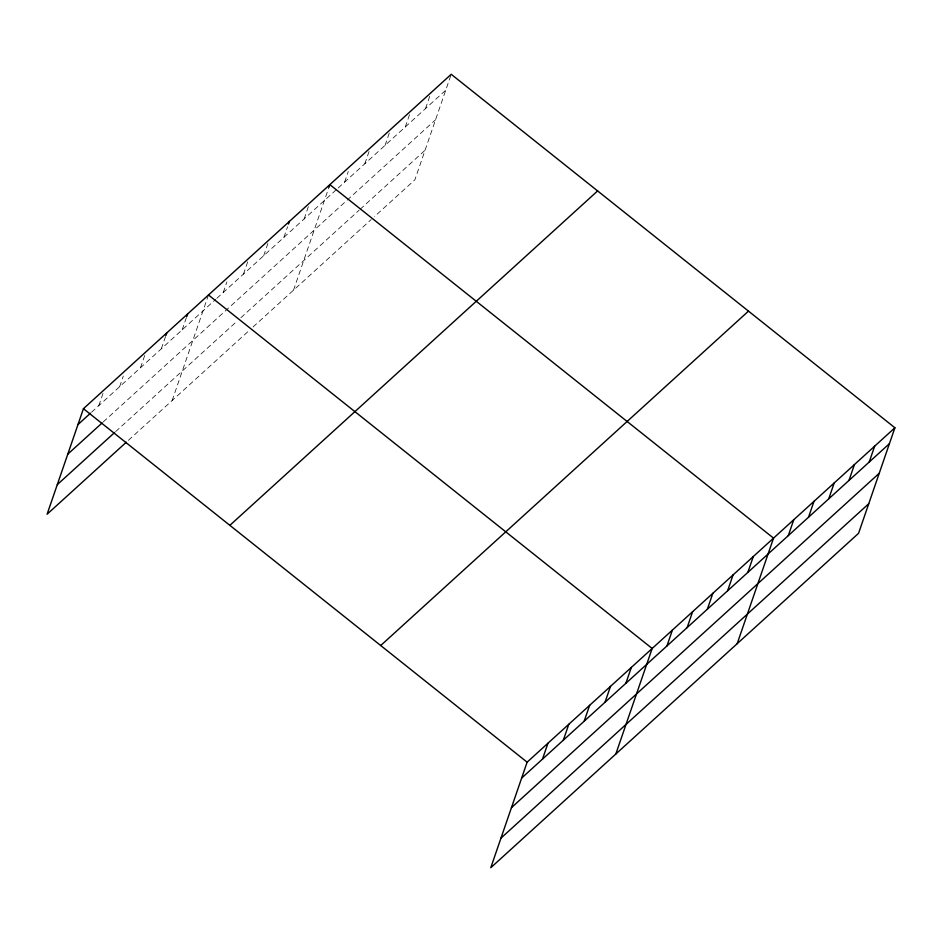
<?xml version="1.0" encoding="UTF-8"?>
<svg xmlns="http://www.w3.org/2000/svg" width="942" height="942" viewBox="0 0 942 942"><rect width="100%" height="100%" fill="white"/><g stroke="black" fill="none" stroke-linecap="round" stroke-linejoin="round"><path stroke-width="0.71" stroke-dasharray="4.71 3.53" d="M98.804 405.637L103.82 391.06M119.646 386.691L123.296 376.093M140.488 367.745L145.504 353.168M161.329 348.787L165.886 335.54M182.171 329.841L186.728 316.594M172.139 400.527L208.488 294.987M223.242 292.503L226.892 281.894M243.46 274.11L248.488 259.533M263.689 255.718L268.717 241.14M283.919 237.325L287.569 226.728M304.148 218.933L309.164 204.355M293.515 290.183L328.935 187.281M344.607 182.147L348.257 171.55M364.837 163.755L369.853 149.177M385.054 145.362L390.082 130.785M405.284 126.97L410.312 112.392M425.513 108.577L430.989 92.681M450.759 75.607L414.88 179.828L374.421 216.613M91.515 412.278L215.789 299.273M216.848 298.308L337.154 188.93M338.213 187.953L445.743 90.185M103.208 421.957L346.126 201.082M347.198 200.116L435.557 119.764M115.642 431.589L236.63 321.587M240.881 317.713L359.055 210.266M360.127 209.289L425.066 150.249M128.383 440.326L249.865 329.865M253.057 326.968L371.23 219.51"/><path stroke-width="1.41" d="M894.9 427.774L527.12 762.172L490.782 867.712L858.562 533.313L894.9 427.774L451.218 74.288L83.438 408.687L47.1 514.226L126.299 442.222M165.886 335.54L166.805 332.891M186.728 316.594L187.646 313.945M288.488 224.066L289.394 221.417M328.935 187.281L329.853 184.632L773.535 538.129L737.197 643.669M542.486 759.134L547.961 743.226M563.328 740.177L568.803 724.28M584.17 721.231L589.645 705.322M605.011 702.285L610.487 686.377M625.853 683.327L631.328 667.431M615.821 754.024L652.17 648.473L208.488 294.987M666.912 645.988L672.4 630.08M687.142 627.596L692.617 611.688M707.371 609.203L712.847 593.295M727.601 590.811L733.076 574.914M747.83 572.418L753.306 556.522M788.289 535.633L793.765 519.737M808.519 517.24L813.994 501.344M828.736 498.848L834.212 482.952M848.966 480.455L854.441 464.559M869.195 462.063L874.671 446.167M77.962 424.595L90.467 413.22M67.777 454.174L102.172 422.899M57.285 484.647L114.594 432.543M229.86 525.342L597.628 190.932M380.709 645.529L748.49 311.119M521.644 778.08L889.425 443.67M511.459 807.659L879.239 473.261M500.967 838.133L868.748 503.735M83.438 408.687L527.12 762.172"/></g></svg>
